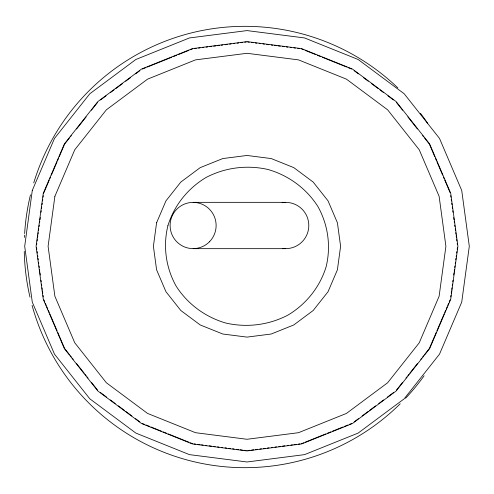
<?xml version="1.0" encoding="UTF-8"?>
<svg xmlns="http://www.w3.org/2000/svg" width="494" height="494" viewBox="0 0 494 494"><rect width="100%" height="100%" fill="white"/><g stroke="black" fill="none" stroke-linecap="round" stroke-linejoin="round"><path stroke-width="0.74" d="M36.605 244.777L36.809 243.264M37.118 240.998L37.322 239.485M37.525 237.972L37.834 235.706M38.038 234.199L38.248 232.686M38.551 230.42L38.76 228.907M39.063 226.641L39.273 225.128M39.576 222.862L39.786 221.355M39.989 219.842L40.298 217.576M41.014 212.284L41.218 210.777M41.527 208.511L41.731 206.998M42.039 204.732L42.243 203.219M42.552 200.953L42.756 199.44M43.064 197.174L43.268 195.667M450.732 296.906L450.936 295.4M451.244 293.127L451.553 290.861M451.757 289.354L451.961 287.841M452.269 285.575L452.473 284.062M452.782 281.796L452.986 280.283M453.702 274.997L454.011 272.731M454.214 271.218L454.424 269.705M454.727 267.439L454.937 265.933M455.24 263.666L455.449 262.153M455.752 259.887L455.962 258.374M456.166 256.861L456.37 255.355M456.678 253.089L456.882 251.576M457.191 249.309L457.395 247.797M43.88 192.691L49.289 180.02M49.888 178.612L50.487 177.204M51.388 175.092L57.1 161.717M57.699 160.309L58.607 158.197M59.206 156.789L64.615 144.112L69.395 138.067M436.301 332.264L429.385 348.461L424.605 354.507M436.9 330.856L444.112 313.962M444.711 312.554L445.613 310.442M446.218 309.034L447.119 306.916M447.718 305.508L448.62 303.396M449.219 301.988L450.12 299.877M70.352 136.857L71.309 135.652M76.57 129.002L86.129 116.905M91.39 110.255L97.608 102.4M396.392 390.174L402.61 382.313M405.957 378.083L406.914 376.873M407.871 375.662L408.828 374.458M409.779 373.248L417.43 363.572M420.777 359.342L421.734 358.131M422.691 356.921L423.648 355.711M100.541 99.961L106.068 95.848M110.372 92.644L114.058 89.902M115.899 88.531L122.654 83.498M125.729 81.207L130.644 77.552M135.56 73.89L139.858 70.691M354.142 421.882L358.44 418.677M362.127 415.936L368.271 411.36M369.5 410.446L375.644 405.87M378.713 403.586L383.628 399.93M387.315 397.182L393.459 392.606M142.414 69.03L145.989 67.592M147.422 67.017L171.745 57.242M173.178 56.668L176.753 55.229M178.186 54.655L188.918 50.345M190.344 49.764L192.493 48.906M301.507 443.668L303.656 442.803M305.082 442.229L325.83 433.893M327.263 433.318L330.838 431.88M332.271 431.305L343.003 426.989M344.429 426.415L348.011 424.976M349.437 424.402L351.586 423.543M194.766 48.616L196.279 48.418M198.551 48.128L200.064 47.937M202.336 47.646L203.849 47.455M206.122 47.165L207.634 46.973M209.907 46.683L211.42 46.485M213.692 46.195L215.958 45.905M217.477 45.714L219.744 45.423M221.263 45.232L222.775 45.034M225.048 44.744L227.314 44.454M229.587 44.164L231.099 43.972M233.372 43.682L234.885 43.491M237.157 43.2L238.67 43.003M240.942 42.712L242.455 42.521M244.728 42.231L246.24 42.039M247.76 450.534L250.026 450.244M251.545 450.053L253.811 449.762M255.33 449.565L257.596 449.274M259.869 448.984L261.382 448.793M263.654 448.503L265.167 448.311M267.439 448.021L268.952 447.823M271.225 447.533L272.737 447.342M275.01 447.051L276.523 446.86M278.795 446.57L280.308 446.378M282.58 446.088L284.853 445.798M287.125 445.508L288.638 445.31M290.91 445.02L292.423 444.828M293.936 444.637L296.209 444.347M298.481 444.057L299.994 443.859M193.117 202.336L285.791 202.336M193.117 248.667L285.791 248.667M247.76 42.039L249.272 42.231M251.545 42.521L253.058 42.712M255.33 43.003L256.843 43.2M259.115 43.491L260.628 43.682M262.901 43.972L264.413 44.164M266.686 44.454L268.952 44.744M271.225 45.034L272.737 45.232M274.256 45.423L276.523 45.714M278.042 45.905L280.308 46.195M282.58 46.485L284.093 46.683M286.366 46.973L287.879 47.165M290.151 47.455L291.664 47.646M293.936 47.937L295.449 48.128M297.721 48.418L299.234 48.616M194.006 443.859L195.519 444.057M197.791 444.347L200.064 444.637M201.577 444.828L203.09 445.02M205.362 445.31L206.875 445.508M209.147 445.798L211.42 446.088M213.692 446.378L215.205 446.57M217.477 446.86L218.99 447.051M221.263 447.342L222.775 447.533M225.048 447.823L226.561 448.021M228.833 448.311L230.346 448.503M232.618 448.793L234.131 448.984M236.404 449.274L238.67 449.565M240.189 449.762L242.455 450.053M243.974 450.244L246.24 450.534M301.507 48.906L303.656 49.764M305.082 50.345L315.814 54.655M317.247 55.229L320.822 56.668M322.255 57.242L346.578 67.017M348.011 67.592L351.586 69.03M142.414 423.543L144.563 424.402M145.989 424.976L149.571 426.415M150.997 426.989L161.729 431.305M163.162 431.88L166.737 433.318M168.17 433.893L188.918 442.229M190.344 442.803L192.493 443.668M354.142 70.691L358.44 73.89M363.356 77.552L368.271 81.207M371.346 83.498L378.101 88.531M379.942 89.902L383.628 92.644M387.932 95.848L393.459 99.961M100.541 392.606L106.685 397.182M110.372 399.93L115.287 403.586M118.356 405.87L124.5 410.446M125.729 411.36L131.873 415.936M135.56 418.677L139.858 421.882M396.392 102.4L402.61 110.255M407.871 116.905L417.43 129.002M422.691 135.652L423.648 136.857M424.605 138.067L429.385 144.112L434.794 156.789M69.395 354.507L64.615 348.461L57.699 332.264M70.352 355.711L71.309 356.921M72.266 358.131L73.223 359.342M76.57 363.572L84.221 373.248M85.172 374.458L86.129 375.662M87.086 376.873L88.043 378.083M91.39 382.313L97.608 390.174M435.393 158.197L436.301 160.309M436.9 161.717L442.612 175.092M443.513 177.204L444.112 178.612M444.711 180.02L450.12 192.691M43.88 299.877L44.781 301.988M45.38 303.396L46.282 305.508M46.881 306.916L47.782 309.034M48.387 310.442L49.289 312.554M49.888 313.962L57.1 330.856M450.732 195.667L450.936 197.174M451.244 199.44L451.448 200.953M451.757 203.219L451.961 204.732M452.269 206.998L452.473 208.511M452.782 210.777L452.986 212.284M453.702 217.576L454.011 219.842M454.214 221.355L454.424 222.862M454.727 225.128L454.937 226.641M455.24 228.907L455.449 230.42M455.752 232.686L455.962 234.199M456.166 235.706L456.475 237.972M456.678 239.485L456.882 240.998M457.191 243.264L457.395 244.777M36.605 247.797L36.809 249.309M37.118 251.576L37.322 253.089M37.63 255.355L37.834 256.861M38.038 258.374L38.248 259.887M38.551 262.153L38.76 263.666M39.063 265.933L39.273 267.439M39.576 269.705L39.786 271.218M39.989 272.731L40.298 274.997M41.014 280.283L41.218 281.796M41.527 284.062L41.731 285.575M42.039 287.841L42.243 289.354M42.447 290.861L42.756 293.127M43.064 295.4L43.268 296.906M282.055 202.688A23.119 23.008 -90 0 1 308.793 225.122A23.119 23.008 -90 0 1 282.796 248.426M424.111 375.78A220.676 220.676 0 0 1 405.586 398.263M400.196 403.789A220.676 220.676 0 0 1 32.073 305.335M29.986 297.085A220.676 220.676 0 0 1 24.268 251.347M24.434 237.429A220.676 220.676 0 0 1 24.546 235.107M24.638 233.557A220.676 220.676 0 0 1 30.48 194.846M33.74 182.91A220.676 220.676 0 0 1 397.843 87.913M420.456 113.28A220.676 220.676 0 0 1 427.594 123.21M32.277 190.462L24.7 246.284L32.277 302.112L54.482 354.136L89.809 398.806L135.85 433.084L189.468 454.634L247 461.983L304.532 454.634L358.15 433.084L404.191 398.806L439.518 354.136L461.723 302.112L469.3 246.284L461.723 190.462L439.518 138.437L404.191 93.767L358.15 59.49L304.532 37.939L247 30.591L189.468 37.939L135.85 59.49L89.809 93.767L54.482 138.437L32.277 190.462M43.274 193.321L36.087 246.284L43.274 299.253L64.344 348.61L97.861 390.995L141.543 423.519L192.413 443.958L247 450.936L301.587 443.958L352.457 423.519L396.139 390.995L429.656 348.61L450.726 299.253L457.913 246.284L450.726 193.321L429.656 143.964L396.139 101.579L352.457 69.055L301.587 48.61L247 41.638L192.413 48.61L141.543 69.055L97.861 101.579L64.344 143.964L43.274 193.321M54.877 196.334L48.097 246.284L54.877 296.233L74.748 342.78L106.358 382.751L147.552 413.422L195.519 432.701L247 439.277L298.481 432.701L346.448 413.422L387.642 382.751L419.252 342.78L439.123 296.233L445.903 246.284L439.123 196.334L419.252 149.793L387.642 109.822L346.448 79.151L298.481 59.873L247 53.296L195.519 59.873L147.552 79.151L106.358 109.822L74.748 149.793L54.877 196.334M156.592 222.782L153.399 246.284L156.592 269.792L165.941 291.695L180.816 310.504L200.2 324.941L222.775 334.012L247 337.106L271.225 334.012L293.8 324.941L313.184 310.504L328.059 291.695L337.408 269.792L340.601 246.284L337.408 222.782L328.059 200.879L313.184 182.07L293.8 167.633L271.225 158.562L247 155.468L222.775 158.562L200.2 167.633L180.816 182.07L165.941 200.879L156.592 222.782M167.898 225.721C162.89 246.148 165.854 267.649 176.08 286.02C187.553 304.063 205.3 317.086 225.801 323.039C246.815 327.868 268.835 325.095 287.946 315.104C306.144 304.218 319.846 287.15 326.102 266.853C331.11 246.426 328.146 224.924 317.92 206.554C306.447 188.51 288.7 175.487 268.199 169.535C247.185 164.706 225.165 167.478 206.054 177.47C187.856 188.356 174.154 205.418 167.898 225.721M209.4 241.832A23.119 23.008 -90 0 0 199.051 203.164A23.119 23.008 -90 0 0 170.899 231.507A23.119 23.008 -90 0 0 209.4 241.832"/></g></svg>
